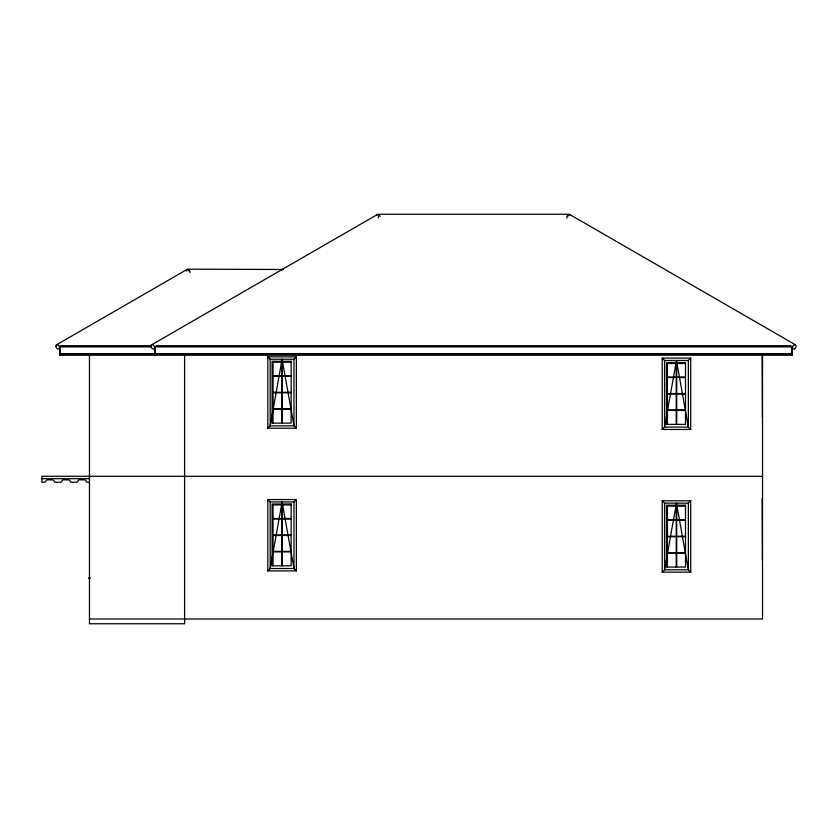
<?xml version="1.0" encoding="UTF-8"?>
<svg xmlns="http://www.w3.org/2000/svg" width="838" height="838" viewBox="0 0 838 838"><rect width="100%" height="100%" fill="white"/><g stroke="black" fill="none" stroke-linecap="round" stroke-linejoin="round"><path stroke-width="1.26" d="M296.359 428.197L293.981 425.819L293.981 359.23L296.359 356.852L267.825 356.852L267.825 428.197L296.359 428.197L296.359 356.852M267.825 428.197L270.203 425.819L282.092 359.23L293.981 425.819L270.203 425.819L270.203 359.23L267.825 356.852M296.359 570.898L293.981 568.52L293.981 501.931L296.359 499.553L267.825 499.553L267.825 570.898L296.359 570.898L296.359 499.553M267.825 570.898L270.203 568.52L282.092 501.931L293.981 568.52L270.203 568.52L270.203 501.931L267.825 499.553M690.732 429.444L688.354 427.066L688.354 360.476L690.732 358.098L662.198 358.098L662.198 429.444L690.732 429.444L690.732 358.098M662.198 429.444L664.576 427.066L676.465 360.476L688.354 427.066L664.576 427.066L664.576 360.476L662.198 358.098M690.732 572.145L688.354 569.767L688.354 503.167L690.732 500.789L662.198 500.789L662.198 572.145L690.732 572.145L690.732 500.789M662.198 572.145L664.576 569.767L676.465 503.167L688.354 569.767L664.576 569.767L664.576 503.167L662.198 500.789M56.628 344.753L187.115 269.417M151.762 344.753L377.383 214.497M60.116 345.696L151.343 345.696M156.172 345.696L790.946 345.696M60.284 346.88L151.51 346.88M155.428 346.88L791.69 346.88M60.116 353.783L791.868 353.783M60.116 354.254L791.868 354.254M762.14 355.951L762.423 417.785M270.203 359.23L293.981 359.23M664.576 360.476L688.354 360.476M291.132 362.236L273.052 362.236L273.052 423.117M685.505 363.472L667.425 363.472L667.425 424.363M273.052 375.812L281.851 375.812L281.851 362.236M291.132 375.812L282.333 375.812L282.333 362.236M273.052 376.293L281.851 376.293L281.851 392.289L273.052 392.289M291.132 376.293L282.333 376.293L282.333 392.289L291.132 392.289M667.425 377.058L676.224 377.058L676.224 363.472M685.505 377.058L676.706 377.058L676.706 363.472M667.425 377.529L676.224 377.529L676.224 393.535L667.425 393.535M685.505 377.529L676.706 377.529L676.706 393.535L685.505 393.535M273.052 392.76L281.851 392.76L281.851 408.703L273.052 408.703M291.132 392.76L282.333 392.76L282.333 408.703L291.132 408.703M667.425 394.007L676.224 394.007L676.224 409.939L667.425 409.939M685.505 394.007L676.706 394.007L676.706 409.939L685.505 409.939M273.052 409.174L281.851 409.174L281.851 423.117M291.132 409.174L282.333 409.174L282.333 423.117M667.425 410.421L676.224 410.421L676.224 424.363M685.505 410.421L676.706 410.421L676.706 424.363M762.528 476.298L41.9 476.298L41.9 482.248L44.917 482.248L46.897 479.87L52.93 479.87L54.91 482.248L60.954 482.248L62.923 479.87L68.967 479.87L70.937 482.248L76.981 482.248L78.95 479.87L84.994 479.87L86.963 482.248L89.467 482.248M41.9 478.676L89.467 478.676M762.14 498.641L762.423 560.486M270.203 501.931L293.981 501.931M664.576 503.167L688.354 503.167M291.132 504.926L273.052 504.926L273.052 565.818M685.505 506.173L667.425 506.173L667.425 567.054M273.052 518.513L281.851 518.513L281.851 504.926M291.132 518.513L282.333 518.513L282.333 504.926M273.052 518.984L281.851 518.984L281.851 534.99L273.052 534.99M291.132 518.984L282.333 518.984L282.333 534.99L291.132 534.99M667.425 519.759L676.224 519.759L676.224 506.173M685.505 519.759L676.706 519.759L676.706 506.173M667.425 520.23L676.224 520.23L676.224 536.226L667.425 536.226M685.505 520.23L676.706 520.23L676.706 536.226L685.505 536.226M273.052 535.461L281.851 535.461L281.851 551.394L273.052 551.394M291.132 535.461L282.333 535.461L282.333 551.394L291.132 551.394M667.425 536.708L676.224 536.708L676.224 552.64L667.425 552.64M685.505 536.708L676.706 536.708L676.706 552.64L685.505 552.64M273.052 551.875L281.851 551.875L281.851 565.818M291.132 551.875L282.333 551.875L282.333 565.818M667.425 553.111L676.224 553.111L676.224 567.054M685.505 553.111L676.706 553.111L676.706 567.054M89.467 618.999L762.528 618.999L762.528 354.547M569.746 214.497L795.356 344.753M792.256 346.88L792.256 355.207L59.739 355.207L59.739 348.074M791.868 346.88L791.868 355.207M568.688 216.005L568.688 214.245L378.43 214.245L378.43 216.623M378.43 217.241L378.43 217.807M283.296 269.49L188.162 269.166L188.162 270.925M184.601 354.547L184.601 623.755L89.467 623.755L89.467 354.547M155.25 346.88L155.25 355.207M154.873 346.88L154.873 355.207M60.116 346.88L60.116 355.207M281.526 270.444A2.378 1.561 60 0 1 281.662 269.993M282.249 269.417A2.378 1.561 60 0 1 283.118 269.417M376.786 215.062A2.378 1.561 60 0 1 378.483 214.591A2.378 1.561 60 0 1 380.106 216.623M567.232 216.047A2.378 1.561 -60 0 1 569.107 214.434A2.378 1.561 -60 0 1 570.469 215.523M567.054 218.173A2.378 1.561 -60 0 1 567.012 216.623M186.371 270.978A2.378 1.561 60 0 1 187.754 269.365A2.378 1.561 60 0 1 189.849 271.543M189.954 272.12A2.378 1.561 60 0 1 189.943 272.643M291.132 361.283L272.109 361.283L272.109 423.117L291.132 423.117L291.132 361.283M685.505 362.529L666.472 362.529L666.472 424.363L685.505 424.363L685.505 362.529M291.132 503.984L272.109 503.984L272.109 565.818L291.132 565.818L291.132 503.984M685.505 505.22L666.472 505.22L666.472 567.054L685.505 567.054L685.505 505.22M89.959 577.874L88.598 578.272L89.959 577.874M794.602 348.786A2.378 1.561 -60 0 0 795.702 344.973A2.378 1.561 -60 0 0 792.633 346.88A2.378 1.561 -60 0 0 794.602 348.786M151.018 346.314A2.378 1.561 60 0 0 153.857 349.006A2.378 1.561 60 0 0 153.553 345.329A2.378 1.561 60 0 0 151.018 346.314M55.884 346.314A2.378 1.561 60 0 0 58.723 349.006A2.378 1.561 60 0 0 58.419 345.329A2.378 1.561 60 0 0 55.884 346.314"/></g></svg>
